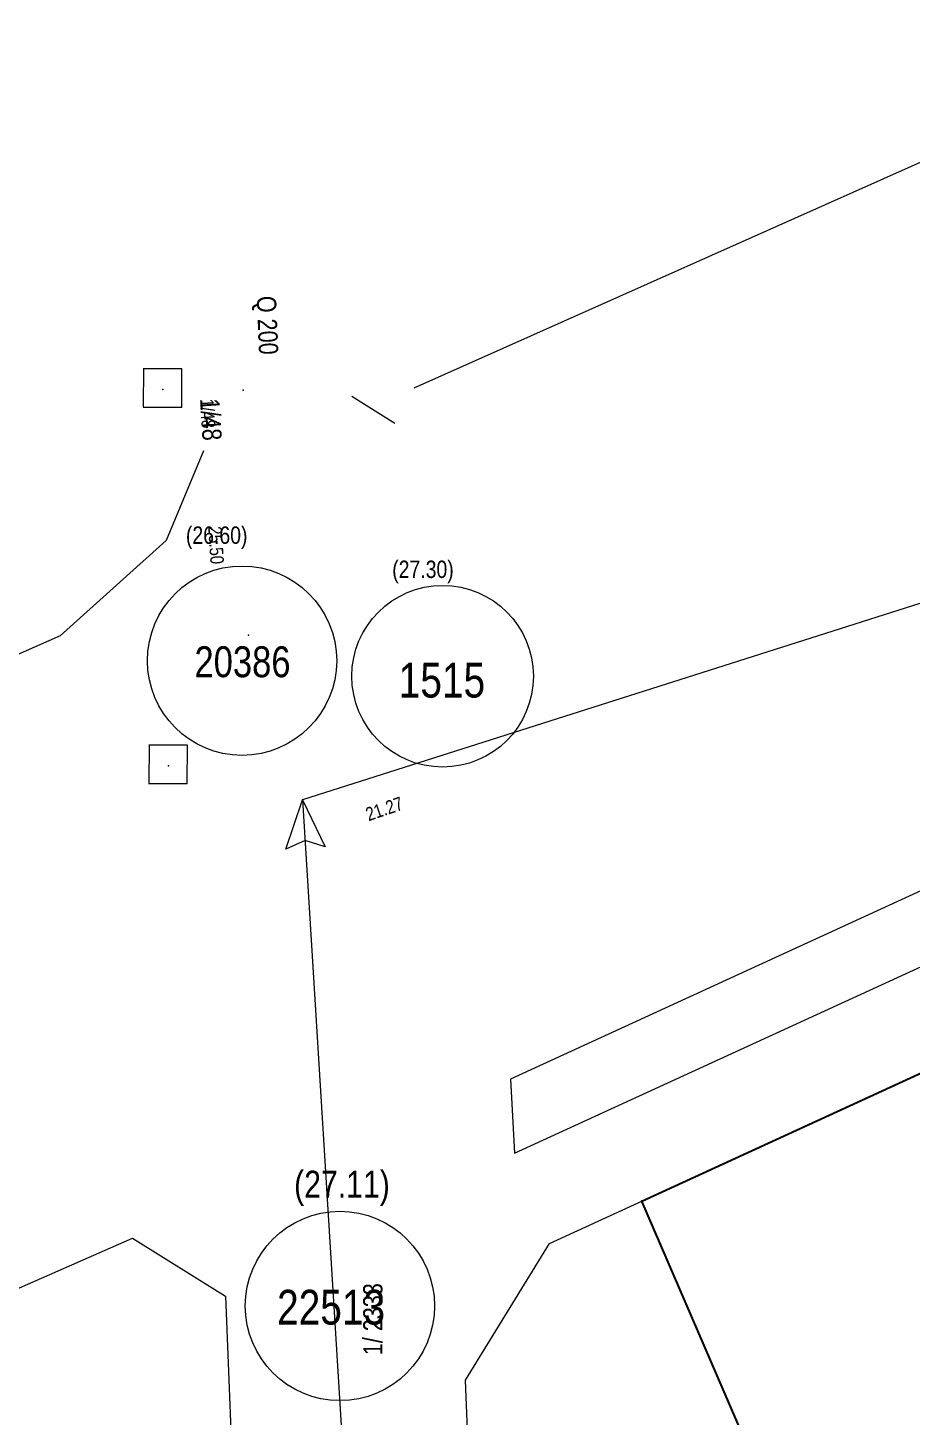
# Model space of a CAD drawing. Header units: centimetres. Extents: x 14449 to 53524, y -19051 to -10746.
# Drawn here: x 25886 to 26210, y -17581 to -17072 of the extents above; entities that cross this region are included whole.
import ezdxf

# ---------------------------------------------------------------- set-up
doc = ezdxf.new("R2010")
doc.units = ezdxf.units.CM
for name, color, linetype, lineweight in [('ADAKENARI', 18, 'Continuous', 0), ('BACA', 4, 'Continuous', 0), ('BACADAIRE', 3, 'Continuous', 0), ('BACANO', 91, 'Continuous', 0), ('HAT', 1, 'Continuous', 0), ('ZEMİN', 150, 'Continuous', 0), ('ÇA_ME_EĞ_', 2, 'Continuous', 0), ('ÇİFT_OBJE', 1, 'Continuous', 0)]:
    doc.layers.add(name, color=color, linetype=linetype, lineweight=lineweight)
doc.styles.get("Standard").update_dxf_attribs({"font": 'arial.ttf'})

msp = doc.modelspace()

# ---------------------------------------------------------------- linework, layer by layer
for p, q in [((26111.17, -17501.67), (26310.5, -17410.28, 82.99)), ((26167.87, -17632.63), (26111.17, -17501.67))]:
    msp.add_line(p, q)
msp.add_point((26111.17, -17501.67))
at = {"layer": 'ADAKENARI'}
for p, q in [((26300.67, -17081.99), (26027.63, -17203.7)), ((26020.58, -17216.64), (26004.8, -17206.7)), ((25950.41, -17226.62), (25936.74, -17259.49)), ((25936.74, -17259.49), (25897.84, -17294.5)), ((25897.84, -17294.5), (25744.39, -17361.99)), ((26373.62, -17314.53), (26063, -17456.95)), ((26064.44, -17484.14), (26382.83, -17338.16)), ((26077.3, -17517.21), (26382.88, -17377.1)), ((26063, -17456.95), (26064.44, -17484.14)), ((25729.99, -17600.69), (25924.44, -17515.21)), ((25924.44, -17515.21), (25958.51, -17536.48)), ((26046.56, -17567.35), (26077.3, -17517.21)), ((25958.51, -17536.48), (25973.89, -17914.09)), ((26055.66, -17788.09), (26046.56, -17567.35))]:
    msp.add_line(p, q, dxfattribs=at)
at = {"layer": 'BACA'}
for p in [(25964.99, -17204.41), (25966.93, -17294.27), (25986.77, -17354.53)]:
    msp.add_point(p, dxfattribs=at)
at = {"layer": 'BACADAIRE'}
for centre, radius in [((25964.59, -17303.58), 34.7), ((25964.59, -17303.58), 34.7), ((25964.59, -17303.58), 34.7), ((25964.59, -17303.58), 34.7), ((26038.14, -17309.29), 33.29), ((26038.14, -17309.29), 33.29), ((26038.14, -17309.29), 33.29), ((26038.14, -17309.29), 33.29), ((26000.47, -17540.1), 34.7)]:
    msp.add_circle(centre, radius, dxfattribs=at)
at = {"layer": 'HAT'}
for p, q in [((26947.8, -17048.96), (25986.77, -17354.53)), ((25980.68, -17372.64), (25986.77, -17354.53)), ((25986.77, -17354.53), (25995.04, -17371.75)), ((25986.77, -17354.53), (26032.05, -18086.04)), ((25987.69, -17369.44), (25980.68, -17372.64)), ((25995.04, -17371.75), (25987.69, -17369.44))]:
    msp.add_line(p, q, dxfattribs=at)
at = {"layer": 'ÇA_ME_EĞ_'}
for p, q in [((25942.49, -17196.58), (25928.31, -17196.54)), ((25942.49, -17196.58), (25928.31, -17196.54)), ((25942.49, -17196.58), (25928.31, -17196.54)), ((25928.5, -17210.48), (25928.53, -17196.3)), ((25928.5, -17210.48), (25928.53, -17196.3)), ((25928.5, -17210.48), (25928.53, -17196.3)), ((25942.45, -17210.75), (25942.49, -17196.58)), ((25942.45, -17210.75), (25942.49, -17196.58)), ((25942.45, -17210.75), (25942.49, -17196.58)), ((25942.45, -17210.75), (25928.28, -17210.72)), ((25942.45, -17210.75), (25928.28, -17210.72)), ((25942.45, -17210.75), (25928.28, -17210.72)), ((25930.56, -17348.46), (25930.6, -17334.29)), ((25930.56, -17348.46), (25930.6, -17334.29)), ((25930.56, -17348.46), (25930.6, -17334.29)), ((25944.55, -17334.56), (25930.38, -17334.53)), ((25944.55, -17334.56), (25930.38, -17334.53)), ((25944.55, -17334.56), (25930.38, -17334.53)), ((25944.52, -17348.74), (25944.55, -17334.56)), ((25944.52, -17348.74), (25944.55, -17334.56)), ((25944.52, -17348.74), (25944.55, -17334.56)), ((25944.52, -17348.74), (25930.34, -17348.7)), ((25944.52, -17348.74), (25930.34, -17348.7)), ((25944.52, -17348.74), (25930.34, -17348.7))]:
    msp.add_line(p, q, dxfattribs=at)
at = {"layer": 'ÇİFT_OBJE'}
for p in [(25935.57, -17204.18), (25935.57, -17204.18), (25935.57, -17204.18), (25964.99, -17204.41), (25964.99, -17204.41), (25964.99, -17204.41), (25966.93, -17294.27), (25966.93, -17294.27), (25966.93, -17294.27), (25937.64, -17342.16), (25937.64, -17342.16), (25937.64, -17342.16), (25986.77, -17354.53), (25986.77, -17354.53), (25986.77, -17354.53)]:
    msp.add_point(p, dxfattribs=at)

# ---------------------------------------------------------------- texts
at = {"layer": 'BACANO', "width": 0.8}
for s, height, p in [('20386', 11.332, (25947.15, -17309.63)), ('22513', 12.748, (25977.43, -17546.92))]:
    msp.add_text(s, height=height, rotation=359.9885, dxfattribs=at).set_placement(p)
at = {"layer": 'ZEMİN', "width": 0.8}
msp.add_text('(27.11)', height=9.915, rotation=359.9885, dxfattribs=at).set_placement((25983.67, -17500.43))
at = {"layer": 'ÇA_ME_EĞ_', "width": 0.8}
msp.add_text('1/ 2333', height=7.082, rotation=90.0407, dxfattribs=at).set_placement((26016.09, -17558.15))
at = {"layer": 'ÇİFT_OBJE', "width": 0.8}
for s, height, rotation, p in [('Q 200', 7.082, 272.3773, (25969.95, -17170.01)), ('Q 200', 7.082, 272.3773, (25969.95, -17170.01)), ('Q 200', 7.082, 272.3773, (25969.95, -17170.01)), ('Q 200', 7.082, 272.3773, (25969.95, -17170.01)), ('1/48', 4.958, 273.5684, (25949.18, -17207.72)), ('1/48', 4.958, 273.5684, (25949.18, -17207.72)), ('1/48', 4.958, 273.5684, (25949.18, -17207.72)), ('1/48', 7.082, 273.5684, (25949.18, -17207.72)), ('(26.60)', 6.374, 359.9885, (25944.01, -17260.75)), ('(26.60)', 6.374, 359.9885, (25944.01, -17260.75)), ('(26.60)', 6.374, 359.9885, (25944.01, -17260.75)), ('(26.60)', 6.374, 359.9885, (25944.01, -17260.75)), ('25.50', 4.958, 273.6717, (25952.17, -17254.49)), ('25.50', 4.958, 273.6717, (25952.17, -17254.49)), ('25.50', 4.958, 273.6717, (25952.17, -17254.49)), ('25.50', 4.958, 273.6717, (25952.17, -17254.49)), ('(27.30)', 6.374, 359.9885, (26019.65, -17273.26)), ('(27.30)', 6.374, 359.9885, (26019.65, -17273.26)), ('(27.30)', 6.374, 359.9885, (26019.65, -17273.26)), ('(27.30)', 6.374, 359.9885, (26019.65, -17273.26)), ('20386', 11.332, 359.9885, (25947.15, -17309.63)), ('20386', 11.332, 359.9885, (25947.15, -17309.63)), ('20386', 11.332, 359.9885, (25947.15, -17309.63)), ('1515', 12.748, 359.9885, (26022.04, -17317.08)), ('1515', 12.748, 359.9885, (26022.04, -17317.08)), ('1515', 12.748, 359.9885, (26022.04, -17317.08)), ('1515', 12.748, 359.9885, (26022.04, -17317.08)), ('21.27', 4.958, 18.5923, (26010.98, -17362.44)), ('21.27', 4.958, 18.5923, (26010.98, -17362.44)), ('21.27', 4.958, 18.5923, (26010.98, -17362.44)), ('21.27', 4.958, 18.5923, (26010.98, -17362.44)), ('1/ 2333', 7.082, 90.0407, (26016.09, -17558.15)), ('1/ 2333', 7.082, 90.0407, (26016.09, -17558.15)), ('1/ 2333', 7.082, 90.0407, (26016.09, -17558.15))]:
    msp.add_text(s, height=height, rotation=rotation, dxfattribs=at).set_placement(p)

doc.saveas('drawing.dxf')
